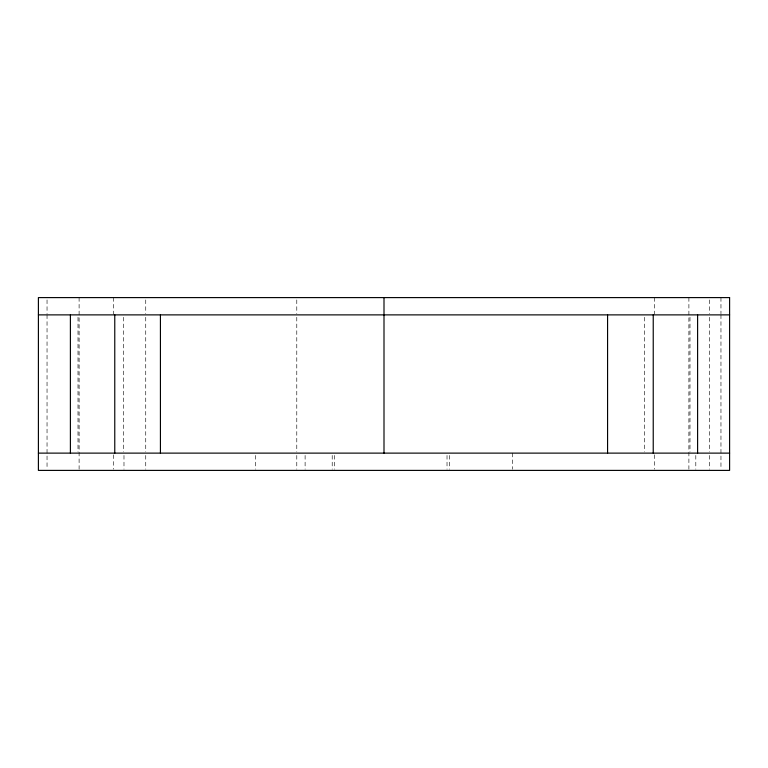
<?xml version="1.0" encoding="UTF-8"?>
<svg xmlns="http://www.w3.org/2000/svg" width="768" height="768" viewBox="0 0 768 768"><rect width="100%" height="100%" fill="white"/><g stroke="black" fill="none" stroke-linecap="round" stroke-linejoin="round"><path stroke-width="0.58" stroke-dasharray="3.84 2.88" d="M720.96 297.6L720.96 313.728M720.96 314.88L720.96 469.2M709.478 299.904L709.478 313.728M709.478 317.261L709.478 451.93M709.478 455.424L709.478 469.248M695.808 455.424L695.808 469.248M689.99 317.261L689.99 451.93M688.896 297.6L688.896 469.2M654.336 297.6L654.336 314.4M654.336 454.8L654.336 469.2M644.333 317.261L644.333 451.93M512.496 453.12L512.496 469.248M449.472 455.424L449.472 469.248M447.024 455.424L447.024 469.248M334.406 455.424L334.406 469.248M332.208 455.424L332.208 469.248M305.107 455.424L305.107 469.248M296.784 299.904L296.784 313.728M296.784 317.261L296.784 451.93M296.784 455.424L296.784 469.248M255.504 455.424L255.504 469.248M145.738 299.904L145.738 313.728M145.738 317.261L145.738 451.93M145.738 455.424L145.738 469.248M123.984 455.424L123.984 469.248M123.667 317.261L123.667 451.93M113.664 297.6L113.664 314.4M113.664 454.8L113.664 469.2M79.104 297.6L79.104 469.2M78.01 317.261L78.01 451.93M47.04 299.904L47.04 313.728M47.04 314.88L47.04 469.2"/><path stroke-width="1.15" d="M38.4 314.88L729.6 314.88M38.4 453.12L729.6 453.12M697.603 314.88L697.603 453.12M653.232 314.88L653.232 453.12M607.574 314.88L607.574 453.12M384 297.6L384 453.12M160.426 314.88L160.426 453.12M114.768 314.88L114.768 453.12M70.397 314.88L70.397 453.12M729.6 297.6L38.4 297.6L38.4 470.4L729.6 470.4L729.6 297.6"/></g></svg>
